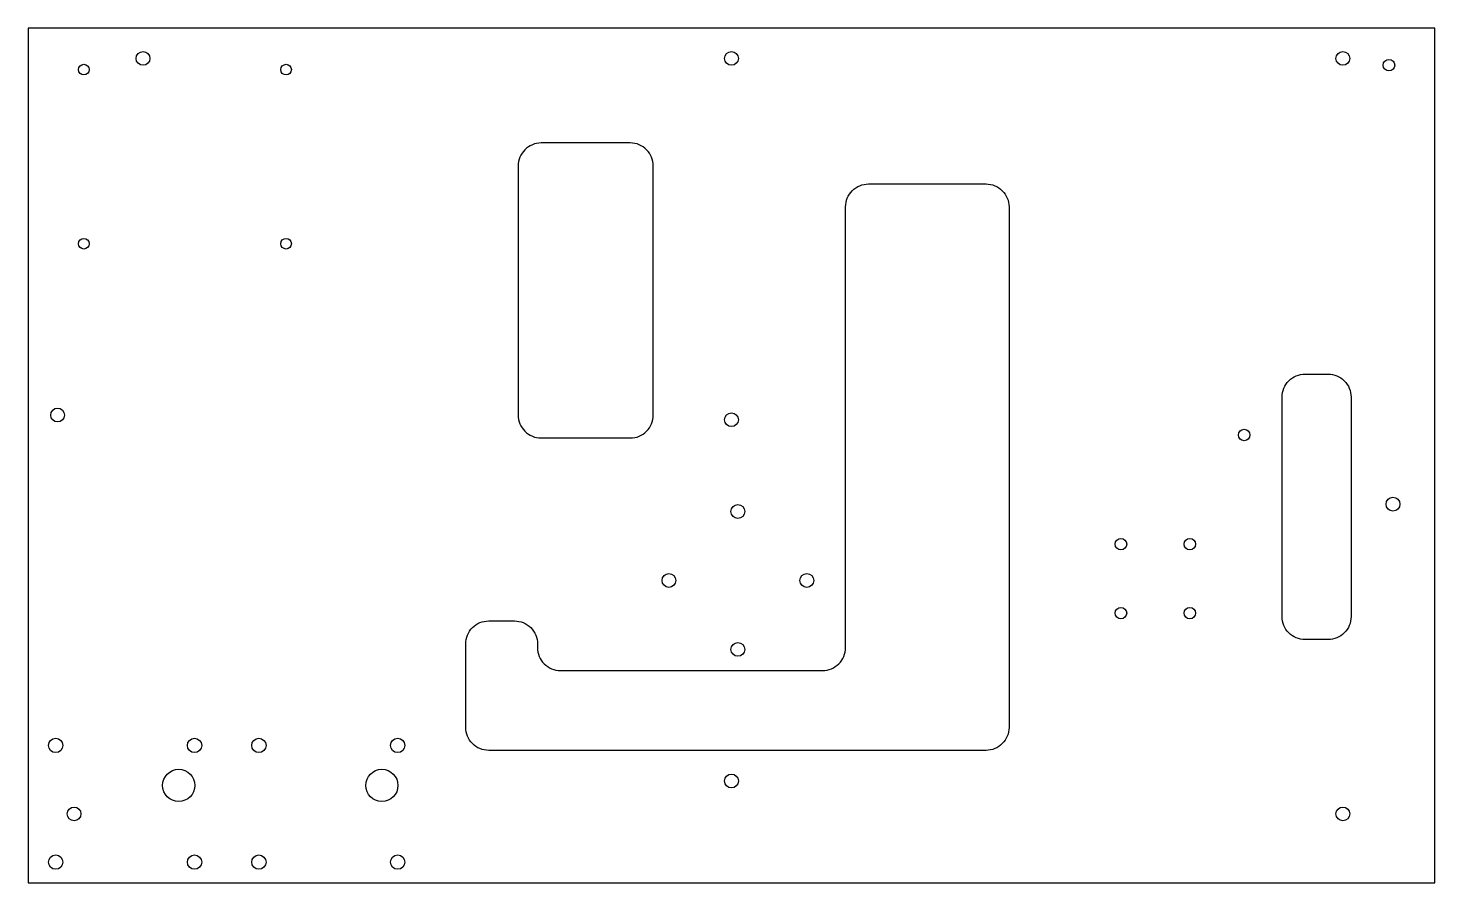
# Model space of a CAD drawing. Header units: inches. Extents: x 9.1 to 24.4, y 6.2 to 15.5.
import ezdxf

# ---------------------------------------------------------------- set-up
doc = ezdxf.new("R2010")
doc.units = ezdxf.units.IN
doc.header["$MEASUREMENT"] = 0
doc.layers.add('PCB', color=2, linetype='Continuous')

msp = doc.modelspace()

# ---------------------------------------------------------------- linework, layer by layer
at = {"layer": 'PCB'}
for p, q in [((9.115, 15.471), (9.115, 6.171)), ((24.415, 15.471), (9.115, 15.471)), ((24.415, 6.171), (24.415, 15.471)), ((9.115, 6.171), (14.565, 6.171)), ((14.565, 6.171), (24.415, 6.171))]:
    msp.add_line(p, q, dxfattribs=at)
for points in [[(14.445, 13.971), (14.445, 11.261, 0.414214), (14.695, 11.011), (15.665, 11.011, 0.414214), (15.915, 11.261), (15.915, 13.971, 0.414214), (15.665, 14.221), (14.695, 14.221, 0.414214)], [(14.125, 7.612, -0.414214), (13.875, 7.862), (13.875, 8.771, -0.414214), (14.125, 9.021), (14.405, 9.021, -0.414214), (14.655, 8.771), (14.655, 8.731, 0.414214), (14.905, 8.481), (17.756, 8.481, 0.414214), (18.006, 8.731), (18.006, 13.525, -0.414214), (18.256, 13.775), (19.534, 13.775, -0.414214), (19.784, 13.525), (19.784, 7.862, -0.414214), (19.534, 7.612)], [(22.754, 11.456, -0.414214), (23.004, 11.706), (23.254, 11.706, -0.414214), (23.504, 11.456), (23.504, 9.067, -0.414214), (23.254, 8.817), (23.004, 8.817, -0.414214), (22.754, 9.067)]]:
    msp.add_lwpolyline(points, format="xyb", close=True, dxfattribs=at)
for centre, radius in [((10.365, 15.141), 0.075), ((16.765, 15.141), 0.075), ((23.415, 15.141), 0.075), ((9.721, 15.019), 0.058), ((11.921, 15.019), 0.058), ((23.916, 15.068), 0.0625), ((9.721, 13.125), 0.058), ((11.921, 13.125), 0.058), ((9.436, 11.261), 0.075), ((16.765, 11.21), 0.075), ((22.342, 11.044), 0.0625), ((16.835, 10.211), 0.075), ((23.96, 10.291), 0.075), ((21.001, 9.856), 0.0625), ((21.751, 9.856), 0.0625), ((16.085, 9.461), 0.075), ((17.585, 9.461), 0.075), ((21.001, 9.106), 0.0625), ((21.751, 9.106), 0.0625), ((16.835, 8.711), 0.075), ((9.415, 7.666), 0.078), ((10.925, 7.666), 0.078), ((11.625, 7.666), 0.078), ((13.135, 7.666), 0.078), ((10.753, 7.231), 0.175), ((12.963, 7.231), 0.175), ((16.765, 7.279), 0.075), ((9.615, 6.921), 0.075), ((23.415, 6.921), 0.075), ((9.415, 6.396), 0.078), ((10.925, 6.396), 0.078), ((11.625, 6.396), 0.078), ((13.135, 6.396), 0.078)]:
    msp.add_circle(centre, radius, dxfattribs=at)

doc.saveas('drawing.dxf')
